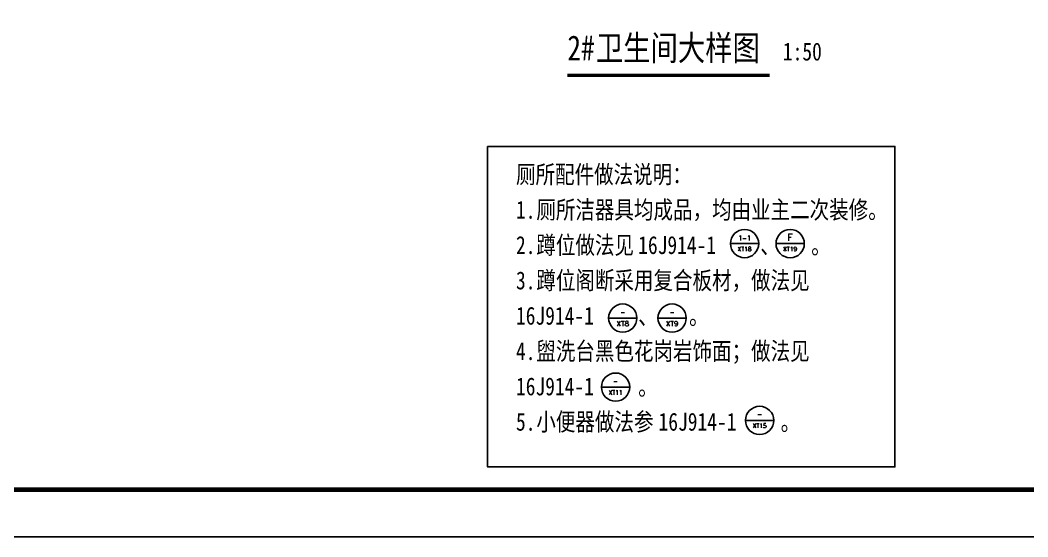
# Model space of a CAD drawing. Extents: x 13276711 to 13543385, y -848943 to -68012.
# Drawn here: x 13521369 to 13532064, y -848943 to -843460 of the extents above; entities that cross this region are included whole.
import ezdxf
from ezdxf.enums import TextEntityAlignment as Align

# ---------------------------------------------------------------- set-up
doc = ezdxf.new("R2010")
doc.units = 0
doc.header["$LTSCALE"] = 1000
doc.header["$MEASUREMENT"] = 0
for name, color, linetype in [('AXIS', 3, 'Continuous'), ('AXIS_TEXT', 7, 'Continuous'), ('DIM_SYMB', 3, 'Continuous'), ('PUB_TEXT', 7, 'Continuous'), ('TK', 4, 'Continuous')]:
    doc.layers.add(name, color=color, linetype=linetype)
doc.styles.add('_TCH_AXIS', font='COMPLEX', dxfattribs={"bigfont": 'GBCBIG'})
doc.styles.add('YAYA', font='', dxfattribs={"width": 0.8, "height": 1})
doc.styles.add('宋体', font='', dxfattribs={"width": 0.8})
doc.styles.get('YAYA').set_extended_font_data('SimSun')
doc.styles.get('宋体').set_extended_font_data('SimSun')

# ---------------------------------------------------------------- blocks, each defined once
blk = doc.blocks.new('RTWERTWER')
blk.add_lwpolyline([(16749709, -277527), (16754031, -277527), (16754031, -280929), (16749709, -280929)], close=True)
at = {"layer": 'AXIS'}
for p, q in [((16752586, -278559), (16752286, -278559)), ((16753070, -278559), (16752770, -278559)), ((16751293, -279349), (16750993, -279349)), ((16751817, -279349), (16751517, -279349)), ((16751217, -280082), (16750917, -280082)), ((16752746, -280435), (16752446, -280435))]:
    blk.add_line(p, q, dxfattribs=at)
for centre in [(16752436, -278559), (16752920, -278559), (16751143, -279349), (16751667, -279349), (16751067, -280082), (16752596, -280435)]:
    blk.add_circle(centre, 150, dxfattribs=at)
at = {"layer": 'AXIS_TEXT', "style": '_TCH_AXIS'}
for s, height, p, p2 in [('1-1', 55.5, (16752370, -278527), (16752502, -278527)), ('F', 77.3, (16752890, -278531), (16752949, -278531)), ('XT18', 46, (16752361, -278639), (16752510, -278639)), ('XT19', 46, (16752845, -278639), (16752994, -278639)), ('XT8', 53.8, (16751075, -279435), (16751211, -279435)), ('XT9', 53.8, (16751599, -279435), (16751734, -279435)), ('XT11', 48.4, (16750994, -280164), (16751139, -280164)), ('XT15', 46, (16752521, -280515), (16752670, -280515))]:
    blk.add_text(s, height=height, dxfattribs=at).set_placement(p, p2, align=Align.FIT)
at = {"layer": 'AXIS_TEXT', "style": '_TCH_AXIS', "width": 0.777778}
for p, p2 in [((16751117, -279322), (16751169, -279322)), ((16751640, -279322), (16751693, -279322)), ((16751041, -280054), (16751093, -280054)), ((16752570, -280407), (16752622, -280407))]:
    blk.add_text('-', height=78.3, dxfattribs=at).set_placement(p, p2, align=Align.FIT)
at = {"layer": 'PUB_TEXT', "style": '宋体', "width": 0.8}
for s, height, p in [('厕所配件做法说明：', 189.9, (16750010, -277919)), ('1.', 189.9, (16750010, -278294)), ('厕所洁器具均成品，均由业主二次装修。', 189.87, (16750226, -278294)), ('2.', 189.9, (16750010, -278669)), ('蹲位做法见', 189.9, (16750226, -278669)), ('16J914-1', 189.9, (16751307, -278669)), ('、', 190, (16752603, -278669)), ('。', 190, (16753143, -278669)), ('3.', 189.9, (16750010, -279044)), ('蹲位阁断采用复合板材，做法见', 189.87, (16750226, -279044)), ('16J914-1', 189.9, (16750010, -279419)), ('、', 190, (16751307, -279419)), ('。', 190, (16751847, -279419)), ('4.', 189.9, (16750010, -279794)), ('盥洗台黑色花岗岩饰面；做法见', 189.87, (16750226, -279794)), ('16J914-1', 189.9, (16750010, -280169)), ('。', 190, (16751307, -280169)), ('5.', 189.9, (16750010, -280544)), ('小便器做法参', 189.9, (16750226, -280544)), ('16J914-1', 189.9, (16751523, -280544)), ('。', 190, (16752819, -280544))]:
    blk.add_text(s, height=height, dxfattribs=at).set_placement(p)
blk = doc.blocks.new('GeYuanFrame_71421210', base_point=(20.09, 4.53))
at = {"layer": 'TK'}
blk.add_lwpolyline([(20.09, 4.53), (20.09, 598.53), (861.09, 598.53), (861.09, 4.53)], close=True, dxfattribs=at)
at = {"layer": 'TK', "const_width": 1}
blk.add_lwpolyline([(45.09, 588.53), (851.09, 588.53), (851.09, 14.53), (45.09, 14.53)], close=True, dxfattribs=at)

msp = doc.modelspace()

# ---------------------------------------------------------------- linework, layer by layer
at = {"layer": 'DIM_SYMB', "const_width": 35}
msp.add_lwpolyline([(13527176.9, -844046), (13529323.8, -844046)], dxfattribs=at)

# ---------------------------------------------------------------- block references
at = {"xscale": 50, "yscale": 50, "zscale": 50}
msp.add_blockref('GeYuanFrame_71421210', (13496334.8, -848943.1), dxfattribs=at)
msp.add_blockref('RTWERTWER', (-3223378.8, -567272.3))

# ---------------------------------------------------------------- texts
at = {"layer": 'PUB_TEXT', "style": 'YAYA', "width": 0.8}
for s, height, p in [('卫生间大样图', 265.82, (13527479.3, -843887.4)), ('2#', 265.82, (13527176.9, -843887.4)), ('1:50', 189.87, (13529463.8, -843887.4))]:
    msp.add_text(s, height=height, dxfattribs=at).set_placement(p)

doc.saveas('drawing.dxf')
